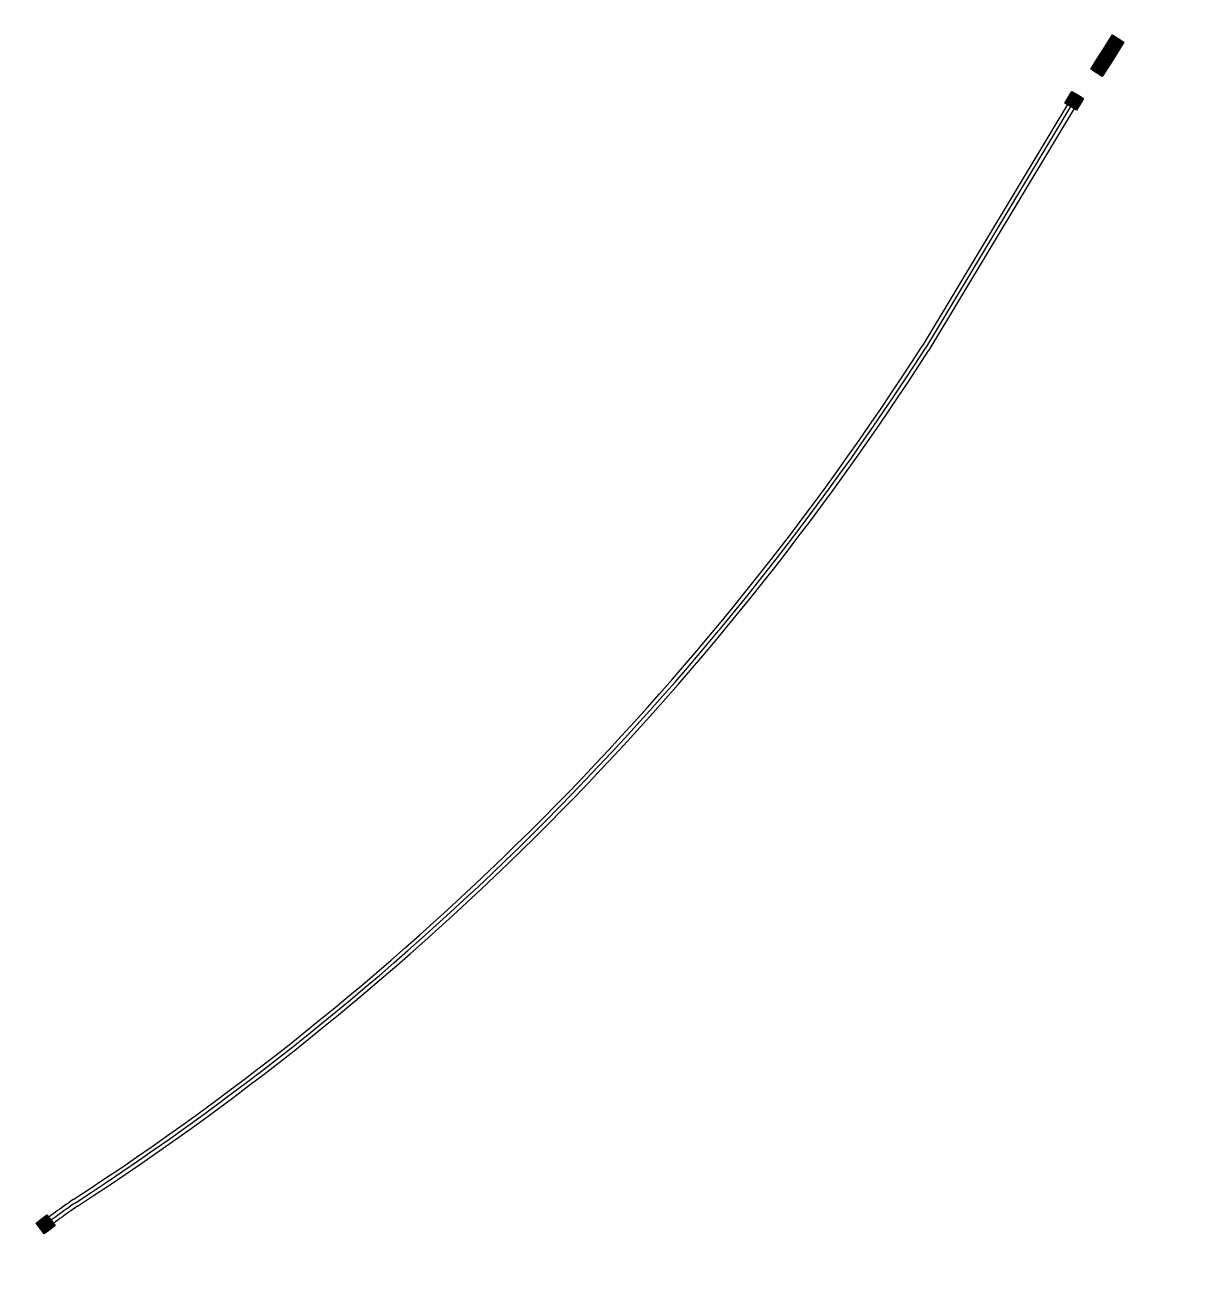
# Model space of a CAD drawing. Header units: millimetres. Extents: x 832728086 to 834530684, y 817551485 to 818349469.
# Drawn here: x 832947530 to 832999860, y 817820661 to 817876257 of the extents above; entities that cross this region are included whole.
import ezdxf

# ---------------------------------------------------------------- set-up
doc = ezdxf.new("R2010")
doc.units = ezdxf.units.MM
doc.header["$LTSCALE"] = 100
doc.layers.add('000-helpline', color=30, linetype='Continuous', lineweight=30, plot=False)
doc.layers.add('000-Tactile-l', color=8, linetype='Continuous')

# ---------------------------------------------------------------- blocks, each defined once
blk = doc.blocks.new('tactile')
at = {"layer": '000-helpline', "ltscale": 0.015}
for points in [[(834141.348, 817928.971), (834141.509, 817929.225), (834141.762, 817929.065), (834141.602, 817928.811)], [(834141.509, 817929.225), (834141.669, 817929.478), (834141.922, 817929.318), (834141.762, 817929.065)], [(834141.762, 817929.065), (834141.922, 817929.318), (834142.176, 817929.158), (834142.016, 817928.904)], [(834141.028, 817928.464), (834141.188, 817928.717), (834141.442, 817928.557), (834141.282, 817928.304)], [(834141.188, 817928.717), (834141.348, 817928.971), (834141.602, 817928.811), (834141.442, 817928.557)], [(834141.442, 817928.557), (834141.602, 817928.811), (834141.856, 817928.651), (834141.696, 817928.397)], [(834141.602, 817928.811), (834141.762, 817929.065), (834142.016, 817928.904), (834141.856, 817928.651)], [(834140.708, 817927.956), (834140.868, 817928.21), (834141.122, 817928.05), (834140.961, 817927.796)], [(834140.868, 817928.21), (834141.028, 817928.464), (834141.282, 817928.304), (834141.122, 817928.05)], [(834140.961, 817927.796), (834141.122, 817928.05), (834141.375, 817927.89), (834141.215, 817927.636)], [(834141.122, 817928.05), (834141.282, 817928.304), (834141.535, 817928.143), (834141.375, 817927.89)], [(834141.282, 817928.304), (834141.442, 817928.557), (834141.696, 817928.397), (834141.535, 817928.143)], [(834139.874, 817926.975), (834140.132, 817926.821), (834139.977, 817926.564), (834139.72, 817926.718)], [(834139.72, 817926.718), (834139.977, 817926.564), (834139.823, 817926.307), (834139.565, 817926.461)], [(834139.977, 817926.564), (834140.234, 817926.409), (834140.08, 817926.152), (834139.823, 817926.307)], [(834140.132, 817926.821), (834140.389, 817926.666), (834140.234, 817926.409), (834139.977, 817926.564)], [(834094.246, 817877.059), (834094.428, 817876.819), (834094.189, 817876.638), (834094.007, 817876.877)], [(834094.485, 817877.24), (834094.667, 817877.001), (834094.428, 817876.819), (834094.246, 817877.059)], [(834094.667, 817877.001), (834094.848, 817876.762), (834094.609, 817876.58), (834094.428, 817876.819)], [(834094.428, 817876.819), (834094.609, 817876.58), (834094.37, 817876.399), (834094.189, 817876.638)]]:
    blk.add_lwpolyline(points, close=True, dxfattribs=at)
at = {"layer": '000-Tactile-l', "ltscale": 0.02}
for p, q in [((834139.982, 817926.911), (834133.248, 817915.705)), ((834140.127, 817926.824), (834133.393, 817915.615)), ((834140.277, 817926.733), (834133.541, 817915.523))]:
    blk.add_line(p, q, dxfattribs=at)
at = {"layer": '000-Tactile-l'}
for points in [[(834141.856, 817928.651), (834141.348, 817928.971), (834141.669, 817929.478), (834142.176, 817929.158)], [(834141.535, 817928.143), (834141.028, 817928.464), (834141.348, 817928.971), (834141.856, 817928.651)], [(834141.215, 817927.636), (834140.708, 817927.956), (834141.028, 817928.464), (834141.535, 817928.143)], [(834139.565, 817926.461), (834139.874, 817926.975), (834140.389, 817926.666), (834140.08, 817926.152)], [(834094.007, 817876.877), (834094.485, 817877.24), (834094.848, 817876.762), (834094.37, 817876.399)]]:
    blk.add_lwpolyline(points, close=True, dxfattribs=at)
at = {"layer": '000-Tactile-l', "ltscale": 0.015}
for centre, radius in [((834141.49, 817929.148), 0.0175), ((834141.49, 817929.148), 0.0125), ((834141.516, 817929.19), 0.0175), ((834141.516, 817929.19), 0.0125), ((834141.543, 817929.233), 0.0175), ((834141.543, 817929.233), 0.0125), ((834141.559, 817929.164), 0.0175), ((834141.559, 817929.164), 0.0125), ((834141.57, 817929.275), 0.0175), ((834141.57, 817929.275), 0.0125), ((834141.585, 817929.206), 0.0175), ((834141.585, 817929.206), 0.0125), ((834141.596, 817929.317), 0.0175), ((834141.601, 817929.137), 0.0175), ((834141.596, 817929.317), 0.0125), ((834141.601, 817929.137), 0.0125), ((834141.612, 817929.248), 0.0175), ((834141.612, 817929.248), 0.0125), ((834141.623, 817929.359), 0.0175), ((834141.628, 817929.179), 0.0175), ((834141.623, 817929.359), 0.0125), ((834141.628, 817929.179), 0.0125), ((834141.639, 817929.29), 0.0175), ((834141.639, 817929.29), 0.0125), ((834141.65, 817929.402), 0.0175), ((834141.65, 817929.402), 0.0125), ((834141.654, 817929.221), 0.0175), ((834141.654, 817929.221), 0.0125), ((834141.665, 817929.333), 0.0175), ((834141.67, 817929.152), 0.0175), ((834141.665, 817929.333), 0.0125), ((834141.67, 817929.152), 0.0125), ((834141.676, 817929.444), 0.0175), ((834141.681, 817929.264), 0.0175), ((834141.676, 817929.444), 0.0125), ((834141.681, 817929.264), 0.0125), ((834141.692, 817929.375), 0.0175), ((834141.697, 817929.195), 0.0175), ((834141.692, 817929.375), 0.0125), ((834141.697, 817929.195), 0.0125), ((834141.708, 817929.306), 0.0175), ((834141.708, 817929.306), 0.0125), ((834141.719, 817929.417), 0.0175), ((834141.719, 817929.417), 0.0125), ((834141.723, 817929.237), 0.0175), ((834141.723, 817929.237), 0.0125), ((834141.734, 817929.348), 0.0175), ((834141.739, 817929.168), 0.0175), ((834141.734, 817929.348), 0.0125), ((834141.739, 817929.168), 0.0125), ((834141.75, 817929.279), 0.0175), ((834141.75, 817929.279), 0.0125), ((834141.761, 817929.391), 0.0175), ((834141.766, 817929.21), 0.0175), ((834141.761, 817929.391), 0.0125), ((834141.766, 817929.21), 0.0125), ((834141.777, 817929.322), 0.0175), ((834141.777, 817929.322), 0.0125), ((834141.781, 817929.141), 0.0175), ((834141.781, 817929.141), 0.0125), ((834141.792, 817929.253), 0.0175), ((834141.792, 817929.253), 0.0125), ((834141.803, 817929.364), 0.0175), ((834141.808, 817929.184), 0.0175), ((834141.803, 817929.364), 0.0125), ((834141.808, 817929.184), 0.0125), ((834141.819, 817929.295), 0.0175), ((834141.819, 817929.295), 0.0125), ((834141.834, 817929.226), 0.0175), ((834141.834, 817929.226), 0.0125), ((834141.846, 817929.337), 0.0175), ((834141.846, 817929.337), 0.0125), ((834141.85, 817929.157), 0.0175), ((834141.85, 817929.157), 0.0125), ((834141.861, 817929.268), 0.0175), ((834141.861, 817929.268), 0.0125), ((834141.877, 817929.199), 0.0175), ((834141.877, 817929.199), 0.0125), ((834141.888, 817929.31), 0.0175), ((834141.888, 817929.31), 0.0125), ((834141.892, 817929.13), 0.0175), ((834141.903, 817929.241), 0.0175), ((834141.903, 817929.241), 0.0125), ((834141.919, 817929.173), 0.0175), ((834141.919, 817929.173), 0.0125), ((834141.93, 817929.284), 0.0175), ((834141.93, 817929.284), 0.0125), ((834141.946, 817929.215), 0.0175), ((834141.946, 817929.215), 0.0125), ((834141.961, 817929.146), 0.0175), ((834141.961, 817929.146), 0.0125), ((834141.972, 817929.257), 0.0175), ((834141.972, 817929.257), 0.0125), ((834141.988, 817929.188), 0.0175), ((834141.988, 817929.188), 0.0125), ((834142.015, 817929.23), 0.0175), ((834142.015, 817929.23), 0.0125), ((834142.03, 817929.161), 0.0175), ((834142.03, 817929.161), 0.0125), ((834142.057, 817929.204), 0.0175), ((834142.057, 817929.204), 0.0125), ((834142.073, 817929.135), 0.0175), ((834142.073, 817929.135), 0.0125), ((834142.099, 817929.177), 0.0175), ((834142.099, 817929.177), 0.0125), ((834142.142, 817929.15), 0.0175), ((834142.142, 817929.15), 0.0125), ((834141.143, 817928.598), 0.0175), ((834141.143, 817928.598), 0.0125), ((834141.169, 817928.641), 0.0175), ((834141.169, 817928.641), 0.0125), ((834141.196, 817928.683), 0.0175), ((834141.196, 817928.683), 0.0125), ((834141.212, 817928.614), 0.0175), ((834141.212, 817928.614), 0.0125), ((834141.223, 817928.725), 0.0175), ((834141.223, 817928.725), 0.0125), ((834141.238, 817928.656), 0.0175), ((834141.238, 817928.656), 0.0125), ((834141.249, 817928.767), 0.0175), ((834141.254, 817928.587), 0.0175), ((834141.249, 817928.767), 0.0125), ((834141.254, 817928.587), 0.0125), ((834141.265, 817928.698), 0.0175), ((834141.265, 817928.698), 0.0125), ((834141.276, 817928.81), 0.0175), ((834141.281, 817928.63), 0.0175), ((834141.276, 817928.81), 0.0125), ((834141.281, 817928.63), 0.0125), ((834141.292, 817928.741), 0.0175), ((834141.292, 817928.741), 0.0125), ((834141.303, 817928.852), 0.0175), ((834141.303, 817928.852), 0.0125), ((834141.307, 817928.672), 0.0175), ((834141.307, 817928.672), 0.0125), ((834141.318, 817928.783), 0.0175), ((834141.323, 817928.603), 0.0175), ((834141.318, 817928.783), 0.0125), ((834141.323, 817928.603), 0.0125), ((834141.329, 817928.894), 0.0175), ((834141.334, 817928.714), 0.0175), ((834141.329, 817928.894), 0.0125), ((834141.334, 817928.714), 0.0125), ((834141.345, 817928.825), 0.0175), ((834141.35, 817928.645), 0.0175), ((834141.345, 817928.825), 0.0125), ((834141.35, 817928.645), 0.0125), ((834141.356, 817928.937), 0.0175), ((834141.361, 817928.756), 0.0175), ((834141.356, 817928.937), 0.0125), ((834141.361, 817928.756), 0.0125), ((834141.365, 817928.576), 0.0175), ((834141.372, 817928.868), 0.0175), ((834141.372, 817928.868), 0.0125), ((834141.376, 817928.687), 0.0175), ((834141.376, 817928.687), 0.0125), ((834141.383, 817928.979), 0.0175), ((834141.383, 817928.979), 0.0125), ((834141.387, 817928.799), 0.0175), ((834141.392, 817928.618), 0.0175), ((834141.387, 817928.799), 0.0125), ((834141.392, 817928.618), 0.0125), ((834141.398, 817928.91), 0.0175), ((834141.403, 817928.73), 0.0175), ((834141.398, 817928.91), 0.0125), ((834141.403, 817928.73), 0.0125), ((834141.41, 817929.021), 0.0175), ((834141.41, 817929.021), 0.0125), ((834141.414, 817928.841), 0.0175), ((834141.419, 817928.661), 0.0175), ((834141.414, 817928.841), 0.0125), ((834141.419, 817928.661), 0.0125), ((834141.425, 817928.952), 0.0175), ((834141.43, 817928.772), 0.0175), ((834141.425, 817928.952), 0.0125), ((834141.43, 817928.772), 0.0125), ((834141.434, 817928.592), 0.0175), ((834141.436, 817929.063), 0.0175), ((834141.434, 817928.592), 0.0125), ((834141.441, 817928.883), 0.0175), ((834141.436, 817929.063), 0.0125), ((834141.441, 817928.883), 0.0125), ((834141.445, 817928.703), 0.0175), ((834141.445, 817928.703), 0.0125), ((834141.452, 817928.994), 0.0175), ((834141.452, 817928.994), 0.0125), ((834141.456, 817928.814), 0.0175), ((834141.461, 817928.634), 0.0175), ((834141.456, 817928.814), 0.0125), ((834141.463, 817929.106), 0.0175), ((834141.461, 817928.634), 0.0125), ((834141.463, 817929.106), 0.0125), ((834141.467, 817928.925), 0.0175), ((834141.472, 817928.745), 0.0175), ((834141.467, 817928.925), 0.0125), ((834141.472, 817928.745), 0.0125), ((834141.479, 817929.037), 0.0175), ((834141.479, 817929.037), 0.0125), ((834141.483, 817928.856), 0.0175), ((834141.487, 817928.676), 0.0175), ((834141.483, 817928.856), 0.0125), ((834141.487, 817928.676), 0.0125), ((834141.494, 817928.968), 0.0175), ((834141.499, 817928.788), 0.0175), ((834141.494, 817928.968), 0.0125), ((834141.499, 817928.788), 0.0125), ((834141.503, 817928.607), 0.0175), ((834141.505, 817929.079), 0.0175), ((834141.503, 817928.607), 0.0125), ((834141.51, 817928.899), 0.0175), ((834141.505, 817929.079), 0.0125), ((834141.51, 817928.899), 0.0125), ((834141.514, 817928.719), 0.0175), ((834141.514, 817928.719), 0.0125), ((834141.521, 817929.01), 0.0175), ((834141.521, 817929.01), 0.0125), ((834141.525, 817928.83), 0.0175), ((834141.53, 817928.65), 0.0175), ((834141.525, 817928.83), 0.0125), ((834141.532, 817929.121), 0.0175), ((834141.53, 817928.65), 0.0125), ((834141.532, 817929.121), 0.0125), ((834141.536, 817928.941), 0.0175), ((834141.541, 817928.761), 0.0175), ((834141.536, 817928.941), 0.0125), ((834141.541, 817928.761), 0.0125), ((834141.545, 817928.581), 0.0175), ((834141.547, 817929.052), 0.0175), ((834141.545, 817928.581), 0.0125), ((834141.552, 817928.872), 0.0175), ((834141.547, 817929.052), 0.0125), ((834141.552, 817928.872), 0.0125), ((834141.556, 817928.692), 0.0175), ((834141.556, 817928.692), 0.0125), ((834141.563, 817928.983), 0.0175), ((834141.568, 817928.803), 0.0175), ((834141.563, 817928.983), 0.0125), ((834141.568, 817928.803), 0.0125), ((834141.572, 817928.623), 0.0175), ((834141.574, 817929.095), 0.0175), ((834141.572, 817928.623), 0.0125), ((834141.579, 817928.914), 0.0175), ((834141.574, 817929.095), 0.0125), ((834141.579, 817928.914), 0.0125), ((834141.583, 817928.734), 0.0175), ((834141.583, 817928.734), 0.0125), ((834141.59, 817929.026), 0.0175), ((834141.59, 817929.026), 0.0125), ((834141.594, 817928.845), 0.0175), ((834141.599, 817928.665), 0.0175), ((834141.594, 817928.845), 0.0125), ((834141.599, 817928.665), 0.0125), ((834141.605, 817928.957), 0.0175), ((834141.61, 817928.776), 0.0175), ((834141.605, 817928.957), 0.0125), ((834141.61, 817928.776), 0.0125), ((834141.614, 817928.596), 0.0175), ((834141.616, 817929.068), 0.0175), ((834141.614, 817928.596), 0.0125), ((834141.621, 817928.888), 0.0175), ((834141.616, 817929.068), 0.0125), ((834141.621, 817928.888), 0.0125), ((834141.625, 817928.707), 0.0175), ((834141.625, 817928.707), 0.0125), ((834141.632, 817928.999), 0.0175), ((834141.637, 817928.819), 0.0175), ((834141.632, 817928.999), 0.0125), ((834141.637, 817928.819), 0.0125), ((834141.641, 817928.638), 0.0175), ((834141.643, 817929.11), 0.0175), ((834141.641, 817928.638), 0.0125), ((834141.648, 817928.93), 0.0175), ((834141.643, 817929.11), 0.0125), ((834141.648, 817928.93), 0.0125), ((834141.652, 817928.75), 0.0175), ((834141.652, 817928.75), 0.0125), ((834141.659, 817929.041), 0.0175), ((834141.659, 817929.041), 0.0125), ((834141.663, 817928.861), 0.0175), ((834141.668, 817928.681), 0.0175), ((834141.663, 817928.861), 0.0125), ((834141.668, 817928.681), 0.0125), ((834141.674, 817928.972), 0.0175), ((834141.679, 817928.792), 0.0175), ((834141.674, 817928.972), 0.0125), ((834141.679, 817928.792), 0.0125), ((834141.683, 817928.612), 0.0175), ((834141.685, 817929.083), 0.0175), ((834141.683, 817928.612), 0.0125), ((834141.69, 817928.903), 0.0175), ((834141.685, 817929.083), 0.0125), ((834141.69, 817928.903), 0.0125), ((834141.694, 817928.723), 0.0175), ((834141.694, 817928.723), 0.0125), ((834141.701, 817929.014), 0.0175), ((834141.706, 817928.834), 0.0175), ((834141.701, 817929.014), 0.0125), ((834141.71, 817928.654), 0.0175), ((834141.706, 817928.834), 0.0125), ((834141.712, 817929.126), 0.0175), ((834141.71, 817928.654), 0.0125), ((834141.717, 817928.946), 0.0175), ((834141.712, 817929.126), 0.0125), ((834141.717, 817928.946), 0.0125), ((834141.721, 817928.765), 0.0175), ((834141.726, 817928.585), 0.0175), ((834141.721, 817928.765), 0.0125), ((834141.728, 817929.057), 0.0175), ((834141.726, 817928.585), 0.0125), ((834141.728, 817929.057), 0.0125), ((834141.732, 817928.877), 0.0175), ((834141.737, 817928.696), 0.0175), ((834141.732, 817928.877), 0.0125), ((834141.737, 817928.696), 0.0125), ((834141.743, 817928.988), 0.0175), ((834141.748, 817928.808), 0.0175), ((834141.743, 817928.988), 0.0125), ((834141.748, 817928.808), 0.0125), ((834141.752, 817928.627), 0.0175), ((834141.754, 817929.099), 0.0175), ((834141.752, 817928.627), 0.0125), ((834141.759, 817928.919), 0.0175), ((834141.754, 817929.099), 0.0125), ((834141.759, 817928.919), 0.0125), ((834141.763, 817928.739), 0.0175), ((834141.763, 817928.739), 0.0125), ((834141.77, 817929.03), 0.0175), ((834141.77, 817929.03), 0.0125), ((834141.774, 817928.85), 0.0175), ((834141.779, 817928.67), 0.0175), ((834141.774, 817928.85), 0.0125), ((834141.779, 817928.67), 0.0125), ((834141.786, 817928.961), 0.0175), ((834141.786, 817928.961), 0.0125), ((834141.79, 817928.781), 0.0175), ((834141.795, 817928.601), 0.0175), ((834141.79, 817928.781), 0.0125), ((834141.797, 817929.072), 0.0175), ((834141.795, 817928.601), 0.0125), ((834141.797, 817929.072), 0.0125), ((834141.801, 817928.892), 0.0175), ((834141.806, 817928.712), 0.0175), ((834141.801, 817928.892), 0.0125), ((834141.806, 817928.712), 0.0125), ((834141.812, 817929.003), 0.0175), ((834141.817, 817928.823), 0.0175), ((834141.812, 817929.003), 0.0125), ((834141.817, 817928.823), 0.0125), ((834141.821, 817928.643), 0.0175), ((834141.823, 817929.115), 0.0175), ((834141.821, 817928.643), 0.0125), ((834141.828, 817928.934), 0.0175), ((834141.823, 817929.115), 0.0125), ((834141.828, 817928.934), 0.0125), ((834141.832, 817928.754), 0.0175), ((834141.832, 817928.754), 0.0125), ((834141.839, 817929.046), 0.0175), ((834141.839, 817929.046), 0.0125), ((834141.843, 817928.865), 0.0175), ((834141.848, 817928.685), 0.0175), ((834141.843, 817928.865), 0.0125), ((834141.848, 817928.685), 0.0125), ((834141.855, 817928.977), 0.0175), ((834141.855, 817928.977), 0.0125), ((834141.859, 817928.796), 0.0175), ((834141.859, 817928.796), 0.0125), ((834141.866, 817929.088), 0.0175), ((834141.866, 817929.088), 0.0125), ((834141.87, 817928.908), 0.0175), ((834141.875, 817928.728), 0.0175), ((834141.87, 817928.908), 0.0125), ((834141.875, 817928.728), 0.0125), ((834141.881, 817929.019), 0.0175), ((834141.886, 817928.839), 0.0175), ((834141.881, 817929.019), 0.0125), ((834141.886, 817928.839), 0.0125), ((834141.897, 817928.95), 0.0175), ((834141.892, 817929.13), 0.0125), ((834141.897, 817928.95), 0.0125), ((834141.901, 817928.77), 0.0175), ((834141.901, 817928.77), 0.0125), ((834141.908, 817929.061), 0.0175), ((834141.908, 817929.061), 0.0125), ((834141.912, 817928.881), 0.0175), ((834141.912, 817928.881), 0.0125), ((834141.924, 817928.992), 0.0175), ((834141.924, 817928.992), 0.0125), ((834141.928, 817928.812), 0.0175), ((834141.928, 817928.812), 0.0125), ((834141.935, 817929.104), 0.0175), ((834141.935, 817929.104), 0.0125), ((834141.939, 817928.923), 0.0175), ((834141.939, 817928.923), 0.0125), ((834141.95, 817929.035), 0.0175), ((834141.955, 817928.854), 0.0175), ((834141.95, 817929.035), 0.0125), ((834141.955, 817928.854), 0.0125), ((834141.966, 817928.966), 0.0175), ((834141.966, 817928.966), 0.0125), ((834141.977, 817929.077), 0.0175), ((834141.977, 817929.077), 0.0125), ((834141.981, 817928.897), 0.0175), ((834141.981, 817928.897), 0.0125), ((834141.992, 817929.008), 0.0175), ((834141.992, 817929.008), 0.0125), ((834142.004, 817929.119), 0.0175), ((834142.004, 817929.119), 0.0125), ((834142.008, 817928.939), 0.0175), ((834142.008, 817928.939), 0.0125), ((834142.019, 817929.05), 0.0175), ((834142.019, 817929.05), 0.0125), ((834142.035, 817928.981), 0.0175), ((834142.035, 817928.981), 0.0125), ((834142.046, 817929.092), 0.0175), ((834142.046, 817929.092), 0.0125), ((834142.061, 817929.023), 0.0175), ((834142.061, 817929.023), 0.0125), ((834142.088, 817929.066), 0.0175), ((834142.088, 817929.066), 0.0125), ((834142.115, 817929.108), 0.0175), ((834142.115, 817929.108), 0.0125), ((834140.796, 817928.049), 0.0175), ((834140.796, 817928.049), 0.0125), ((834140.822, 817928.091), 0.0175), ((834140.822, 817928.091), 0.0125), ((834140.838, 817928.022), 0.0175), ((834140.849, 817928.133), 0.0175), ((834140.849, 817928.133), 0.0125), ((834140.865, 817928.064), 0.0175), ((834140.865, 817928.064), 0.0125), ((834140.876, 817928.176), 0.0175), ((834140.876, 817928.176), 0.0125), ((834140.891, 817928.107), 0.0175), ((834140.891, 817928.107), 0.0125), ((834140.902, 817928.218), 0.0175), ((834140.907, 817928.038), 0.0175), ((834140.902, 817928.218), 0.0125), ((834140.907, 817928.038), 0.0125), ((834140.918, 817928.149), 0.0175), ((834140.918, 817928.149), 0.0125), ((834140.929, 817928.26), 0.0175), ((834140.934, 817928.08), 0.0175), ((834140.929, 817928.26), 0.0125), ((834140.934, 817928.08), 0.0125), ((834140.945, 817928.191), 0.0175), ((834140.945, 817928.191), 0.0125), ((834140.956, 817928.302), 0.0175), ((834140.956, 817928.302), 0.0125), ((834140.96, 817928.122), 0.0175), ((834140.96, 817928.122), 0.0125), ((834140.971, 817928.233), 0.0175), ((834140.976, 817928.053), 0.0175), ((834140.971, 817928.233), 0.0125), ((834140.976, 817928.053), 0.0125), ((834140.982, 817928.345), 0.0175), ((834140.987, 817928.164), 0.0175), ((834140.982, 817928.345), 0.0125), ((834140.987, 817928.164), 0.0125), ((834140.998, 817928.276), 0.0175), ((834141.003, 817928.095), 0.0175), ((834140.998, 817928.276), 0.0125), ((834141.003, 817928.095), 0.0125), ((834141.009, 817928.387), 0.0175), ((834141.014, 817928.207), 0.0175), ((834141.009, 817928.387), 0.0125), ((834141.014, 817928.207), 0.0125), ((834141.018, 817928.027), 0.0175), ((834141.018, 817928.027), 0.0125), ((834141.025, 817928.318), 0.0175), ((834141.025, 817928.318), 0.0125), ((834141.029, 817928.138), 0.0175), ((834141.029, 817928.138), 0.0125), ((834141.036, 817928.429), 0.0175), ((834141.036, 817928.429), 0.0125), ((834141.04, 817928.249), 0.0175), ((834141.045, 817928.069), 0.0175), ((834141.04, 817928.249), 0.0125), ((834141.045, 817928.069), 0.0125), ((834141.051, 817928.36), 0.0175), ((834141.056, 817928.18), 0.0175), ((834141.051, 817928.36), 0.0125), ((834141.056, 817928.18), 0.0125), ((834141.063, 817928.472), 0.0175), ((834141.063, 817928.472), 0.0125), ((834141.067, 817928.291), 0.0175), ((834141.072, 817928.111), 0.0175), ((834141.067, 817928.291), 0.0125), ((834141.072, 817928.111), 0.0125), ((834141.078, 817928.403), 0.0175), ((834141.083, 817928.222), 0.0175), ((834141.078, 817928.403), 0.0125), ((834141.083, 817928.222), 0.0125), ((834141.087, 817928.042), 0.0175), ((834141.089, 817928.514), 0.0175), ((834141.087, 817928.042), 0.0125), ((834141.094, 817928.334), 0.0175), ((834141.089, 817928.514), 0.0125), ((834141.094, 817928.334), 0.0125), ((834141.098, 817928.153), 0.0175), ((834141.098, 817928.153), 0.0125), ((834141.105, 817928.445), 0.0175), ((834141.105, 817928.445), 0.0125), ((834141.109, 817928.265), 0.0175), ((834141.114, 817928.084), 0.0175), ((834141.109, 817928.265), 0.0125), ((834141.116, 817928.556), 0.0175), ((834141.114, 817928.084), 0.0125), ((834141.116, 817928.556), 0.0125), ((834141.12, 817928.376), 0.0175), ((834141.125, 817928.196), 0.0175), ((834141.12, 817928.376), 0.0125), ((834141.125, 817928.196), 0.0125), ((834141.132, 817928.487), 0.0175), ((834141.136, 817928.307), 0.0175), ((834141.132, 817928.487), 0.0125), ((834141.136, 817928.307), 0.0125), ((834141.14, 817928.127), 0.0175), ((834141.14, 817928.127), 0.0125), ((834141.147, 817928.418), 0.0175), ((834141.152, 817928.238), 0.0175), ((834141.147, 817928.418), 0.0125), ((834141.152, 817928.238), 0.0125), ((834141.156, 817928.058), 0.0175), ((834141.158, 817928.529), 0.0175), ((834141.156, 817928.058), 0.0125), ((834141.163, 817928.349), 0.0175), ((834141.158, 817928.529), 0.0125), ((834141.163, 817928.349), 0.0125), ((834141.167, 817928.169), 0.0175), ((834141.167, 817928.169), 0.0125), ((834141.174, 817928.46), 0.0175), ((834141.174, 817928.46), 0.0125), ((834141.178, 817928.28), 0.0175), ((834141.183, 817928.1), 0.0175), ((834141.178, 817928.28), 0.0125), ((834141.185, 817928.572), 0.0175), ((834141.183, 817928.1), 0.0125), ((834141.185, 817928.572), 0.0125), ((834141.189, 817928.391), 0.0175), ((834141.194, 817928.211), 0.0175), ((834141.189, 817928.391), 0.0125), ((834141.194, 817928.211), 0.0125), ((834141.198, 817928.031), 0.0175), ((834141.2, 817928.503), 0.0175), ((834141.198, 817928.031), 0.0125), ((834141.205, 817928.322), 0.0175), ((834141.2, 817928.503), 0.0125), ((834141.205, 817928.322), 0.0125), ((834141.209, 817928.142), 0.0175), ((834141.209, 817928.142), 0.0125), ((834141.216, 817928.434), 0.0175), ((834141.221, 817928.253), 0.0175), ((834141.216, 817928.434), 0.0125), ((834141.221, 817928.253), 0.0125), ((834141.225, 817928.073), 0.0175), ((834141.227, 817928.545), 0.0175), ((834141.225, 817928.073), 0.0125), ((834141.232, 817928.365), 0.0175), ((834141.227, 817928.545), 0.0125), ((834141.232, 817928.365), 0.0125), ((834141.236, 817928.185), 0.0175), ((834141.236, 817928.185), 0.0125), ((834141.243, 817928.476), 0.0175), ((834141.243, 817928.476), 0.0125), ((834141.247, 817928.296), 0.0175), ((834141.252, 817928.116), 0.0175), ((834141.247, 817928.296), 0.0125), ((834141.252, 817928.116), 0.0125), ((834141.258, 817928.407), 0.0175), ((834141.263, 817928.227), 0.0175), ((834141.258, 817928.407), 0.0125), ((834141.263, 817928.227), 0.0125), ((834141.267, 817928.047), 0.0175), ((834141.269, 817928.518), 0.0175), ((834141.267, 817928.047), 0.0125), ((834141.274, 817928.338), 0.0175), ((834141.269, 817928.518), 0.0125), ((834141.274, 817928.338), 0.0125), ((834141.278, 817928.158), 0.0175), ((834141.278, 817928.158), 0.0125), ((834141.285, 817928.449), 0.0175), ((834141.29, 817928.269), 0.0175), ((834141.285, 817928.449), 0.0125), ((834141.29, 817928.269), 0.0125), ((834141.294, 817928.089), 0.0175), ((834141.296, 817928.561), 0.0175), ((834141.294, 817928.089), 0.0125), ((834141.301, 817928.38), 0.0175), ((834141.296, 817928.561), 0.0125), ((834141.301, 817928.38), 0.0125), ((834141.305, 817928.2), 0.0175), ((834141.31, 817928.02), 0.0175), ((834141.305, 817928.2), 0.0125), ((834141.312, 817928.492), 0.0175), ((834141.312, 817928.492), 0.0125), ((834141.316, 817928.311), 0.0175), ((834141.321, 817928.131), 0.0175), ((834141.316, 817928.311), 0.0125), ((834141.321, 817928.131), 0.0125), ((834141.327, 817928.423), 0.0175), ((834141.332, 817928.242), 0.0175), ((834141.327, 817928.423), 0.0125), ((834141.332, 817928.242), 0.0125), ((834141.336, 817928.062), 0.0175), ((834141.338, 817928.534), 0.0175), ((834141.336, 817928.062), 0.0125), ((834141.343, 817928.354), 0.0175), ((834141.338, 817928.534), 0.0125), ((834141.343, 817928.354), 0.0125), ((834141.347, 817928.173), 0.0175), ((834141.347, 817928.173), 0.0125), ((834141.354, 817928.465), 0.0175), ((834141.358, 817928.285), 0.0175), ((834141.354, 817928.465), 0.0125), ((834141.363, 817928.104), 0.0175), ((834141.358, 817928.285), 0.0125), ((834141.363, 817928.104), 0.0125), ((834141.37, 817928.396), 0.0175), ((834141.365, 817928.576), 0.0125), ((834141.37, 817928.396), 0.0125), ((834141.374, 817928.216), 0.0175), ((834141.379, 817928.035), 0.0175), ((834141.374, 817928.216), 0.0125), ((834141.381, 817928.507), 0.0175), ((834141.379, 817928.035), 0.0125), ((834141.381, 817928.507), 0.0125), ((834141.385, 817928.327), 0.0175), ((834141.39, 817928.147), 0.0175), ((834141.385, 817928.327), 0.0125), ((834141.39, 817928.147), 0.0125), ((834141.396, 817928.438), 0.0175), ((834141.401, 817928.258), 0.0175), ((834141.396, 817928.438), 0.0125), ((834141.401, 817928.258), 0.0125), ((834141.405, 817928.078), 0.0175), ((834141.407, 817928.549), 0.0175), ((834141.405, 817928.078), 0.0125), ((834141.412, 817928.369), 0.0175), ((834141.407, 817928.549), 0.0125), ((834141.412, 817928.369), 0.0125), ((834141.416, 817928.189), 0.0175), ((834141.416, 817928.189), 0.0125), ((834141.423, 817928.48), 0.0175), ((834141.423, 817928.48), 0.0125), ((834141.427, 817928.3), 0.0175), ((834141.432, 817928.12), 0.0175), ((834141.427, 817928.3), 0.0125), ((834141.432, 817928.12), 0.0125), ((834141.439, 817928.411), 0.0175), ((834141.439, 817928.411), 0.0125), ((834141.443, 817928.231), 0.0175), ((834141.448, 817928.051), 0.0175), ((834141.443, 817928.231), 0.0125), ((834141.45, 817928.523), 0.0175), ((834141.448, 817928.051), 0.0125), ((834141.45, 817928.523), 0.0125), ((834141.454, 817928.343), 0.0175), ((834141.459, 817928.162), 0.0175), ((834141.454, 817928.343), 0.0125), ((834141.459, 817928.162), 0.0125), ((834141.465, 817928.454), 0.0175), ((834141.47, 817928.274), 0.0175), ((834141.465, 817928.454), 0.0125), ((834141.47, 817928.274), 0.0125), ((834141.474, 817928.093), 0.0175), ((834141.476, 817928.565), 0.0175), ((834141.474, 817928.093), 0.0125), ((834141.481, 817928.385), 0.0175), ((834141.476, 817928.565), 0.0125), ((834141.481, 817928.385), 0.0125), ((834141.485, 817928.205), 0.0175), ((834141.485, 817928.205), 0.0125), ((834141.492, 817928.496), 0.0175), ((834141.492, 817928.496), 0.0125), ((834141.496, 817928.316), 0.0175), ((834141.501, 817928.136), 0.0175), ((834141.496, 817928.316), 0.0125), ((834141.501, 817928.136), 0.0125), ((834141.508, 817928.427), 0.0175), ((834141.508, 817928.427), 0.0125), ((834141.512, 817928.247), 0.0175), ((834141.512, 817928.247), 0.0125), ((834141.519, 817928.538), 0.0175), ((834141.519, 817928.538), 0.0125), ((834141.523, 817928.358), 0.0175), ((834141.528, 817928.178), 0.0175), ((834141.523, 817928.358), 0.0125), ((834141.528, 817928.178), 0.0125), ((834141.534, 817928.469), 0.0175), ((834141.539, 817928.289), 0.0175), ((834141.534, 817928.469), 0.0125), ((834141.539, 817928.289), 0.0125), ((834141.55, 817928.4), 0.0175), ((834141.55, 817928.4), 0.0125), ((834141.554, 817928.22), 0.0175), ((834141.554, 817928.22), 0.0125), ((834141.561, 817928.512), 0.0175), ((834141.561, 817928.512), 0.0125), ((834141.565, 817928.331), 0.0175), ((834141.565, 817928.331), 0.0125), ((834141.577, 817928.443), 0.0175), ((834141.581, 817928.262), 0.0175), ((834141.577, 817928.443), 0.0125), ((834141.581, 817928.262), 0.0125), ((834141.588, 817928.554), 0.0175), ((834141.588, 817928.554), 0.0125), ((834141.592, 817928.374), 0.0175), ((834141.592, 817928.374), 0.0125), ((834141.603, 817928.485), 0.0175), ((834141.608, 817928.305), 0.0175), ((834141.603, 817928.485), 0.0125), ((834141.608, 817928.305), 0.0125), ((834141.619, 817928.416), 0.0175), ((834141.619, 817928.416), 0.0125), ((834141.63, 817928.527), 0.0175), ((834141.63, 817928.527), 0.0125), ((834141.634, 817928.347), 0.0175), ((834141.634, 817928.347), 0.0125), ((834141.645, 817928.458), 0.0175), ((834141.645, 817928.458), 0.0125), ((834141.657, 817928.569), 0.0175), ((834141.657, 817928.569), 0.0125), ((834141.661, 817928.389), 0.0175), ((834141.661, 817928.389), 0.0125), ((834141.672, 817928.501), 0.0175), ((834141.672, 817928.501), 0.0125), ((834141.688, 817928.432), 0.0175), ((834141.688, 817928.432), 0.0125), ((834141.699, 817928.543), 0.0175), ((834141.699, 817928.543), 0.0125), ((834141.714, 817928.474), 0.0175), ((834141.714, 817928.474), 0.0125), ((834141.741, 817928.516), 0.0175), ((834141.741, 817928.516), 0.0125), ((834141.768, 817928.558), 0.0175), ((834141.768, 817928.558), 0.0125), ((834140.742, 817927.964), 0.0175), ((834140.742, 817927.964), 0.0125), ((834140.769, 817928.006), 0.0175), ((834140.769, 817928.006), 0.0125), ((834140.785, 817927.937), 0.0175), ((834140.785, 817927.937), 0.0125), ((834140.811, 817927.98), 0.0175), ((834140.811, 817927.98), 0.0125), ((834140.827, 817927.911), 0.0175), ((834140.827, 817927.911), 0.0125), ((834140.838, 817928.022), 0.0125), ((834140.853, 817927.953), 0.0175), ((834140.853, 817927.953), 0.0125), ((834140.869, 817927.884), 0.0175), ((834140.869, 817927.884), 0.0125), ((834140.88, 817927.995), 0.0175), ((834140.88, 817927.995), 0.0125), ((834140.896, 817927.926), 0.0175), ((834140.896, 817927.926), 0.0125), ((834140.911, 817927.857), 0.0175), ((834140.911, 817927.857), 0.0125), ((834140.922, 817927.969), 0.0175), ((834140.922, 817927.969), 0.0125), ((834140.938, 817927.9), 0.0175), ((834140.938, 817927.9), 0.0125), ((834140.949, 817928.011), 0.0175), ((834140.954, 817927.831), 0.0175), ((834140.949, 817928.011), 0.0125), ((834140.954, 817927.831), 0.0125), ((834140.965, 817927.942), 0.0175), ((834140.965, 817927.942), 0.0125), ((834140.98, 817927.873), 0.0175), ((834140.98, 817927.873), 0.0125), ((834140.991, 817927.984), 0.0175), ((834140.996, 817927.804), 0.0175), ((834140.991, 817927.984), 0.0125), ((834140.996, 817927.804), 0.0125), ((834141.007, 817927.915), 0.0175), ((834141.007, 817927.915), 0.0125), ((834141.023, 817927.846), 0.0175), ((834141.023, 817927.846), 0.0125), ((834141.034, 817927.958), 0.0175), ((834141.034, 817927.958), 0.0125), ((834141.038, 817927.777), 0.0175), ((834141.038, 817927.777), 0.0125), ((834141.049, 817927.889), 0.0175), ((834141.049, 817927.889), 0.0125), ((834141.06, 817928), 0.0175), ((834141.065, 817927.82), 0.0175), ((834141.06, 817928), 0.0125), ((834141.065, 817927.82), 0.0125), ((834141.076, 817927.931), 0.0175), ((834141.076, 817927.931), 0.0125), ((834141.08, 817927.751), 0.0175), ((834141.08, 817927.751), 0.0125), ((834141.092, 817927.862), 0.0175), ((834141.092, 817927.862), 0.0125), ((834141.103, 817927.973), 0.0175), ((834141.103, 817927.973), 0.0125), ((834141.107, 817927.793), 0.0175), ((834141.107, 817927.793), 0.0125), ((834141.118, 817927.904), 0.0175), ((834141.123, 817927.724), 0.0175), ((834141.118, 817927.904), 0.0125), ((834141.123, 817927.724), 0.0125), ((834141.129, 817928.015), 0.0175), ((834141.134, 817927.835), 0.0175), ((834141.129, 817928.015), 0.0125), ((834141.134, 817927.835), 0.0125), ((834141.145, 817927.946), 0.0175), ((834141.145, 817927.946), 0.0125), ((834141.149, 817927.766), 0.0175), ((834141.149, 817927.766), 0.0125), ((834141.161, 817927.877), 0.0175), ((834141.161, 817927.877), 0.0125), ((834141.165, 817927.697), 0.0175), ((834141.165, 817927.697), 0.0125), ((834141.172, 817927.989), 0.0175), ((834141.172, 817927.989), 0.0125), ((834141.176, 817927.808), 0.0175), ((834141.176, 817927.808), 0.0125), ((834141.187, 817927.92), 0.0175), ((834141.192, 817927.74), 0.0175), ((834141.187, 817927.92), 0.0125), ((834141.192, 817927.74), 0.0125), ((834141.203, 817927.851), 0.0175), ((834141.203, 817927.851), 0.0125), ((834141.207, 817927.671), 0.0175), ((834141.207, 817927.671), 0.0125), ((834141.214, 817927.962), 0.0175), ((834141.214, 817927.962), 0.0125), ((834141.218, 817927.782), 0.0175), ((834141.218, 817927.782), 0.0125), ((834141.23, 817927.893), 0.0175), ((834141.234, 817927.713), 0.0175), ((834141.23, 817927.893), 0.0125), ((834141.234, 817927.713), 0.0125), ((834141.241, 817928.004), 0.0175), ((834141.241, 817928.004), 0.0125), ((834141.245, 817927.824), 0.0175), ((834141.245, 817927.824), 0.0125), ((834141.256, 817927.935), 0.0175), ((834141.261, 817927.755), 0.0175), ((834141.256, 817927.935), 0.0125), ((834141.261, 817927.755), 0.0125), ((834141.272, 817927.866), 0.0175), ((834141.272, 817927.866), 0.0125), ((834141.283, 817927.978), 0.0175), ((834141.283, 817927.978), 0.0125), ((834141.287, 817927.797), 0.0175), ((834141.287, 817927.797), 0.0125), ((834141.298, 817927.909), 0.0175), ((834141.298, 817927.909), 0.0125), ((834141.31, 817928.02), 0.0125), ((834141.314, 817927.84), 0.0175), ((834141.314, 817927.84), 0.0125), ((834141.325, 817927.951), 0.0175), ((834141.325, 817927.951), 0.0125), ((834141.341, 817927.882), 0.0175), ((834141.341, 817927.882), 0.0125), ((834141.352, 817927.993), 0.0175), ((834141.352, 817927.993), 0.0125), ((834141.367, 817927.924), 0.0175), ((834141.367, 817927.924), 0.0125), ((834141.394, 817927.966), 0.0175), ((834141.394, 817927.966), 0.0125), ((834141.421, 817928.009), 0.0175), ((834141.421, 817928.009), 0.0125), ((834139.883, 817926.941), 0.0175), ((834139.883, 817926.941), 0.0125), ((834139.926, 817926.915), 0.0175), ((834139.926, 817926.915), 0.0125), ((834139.6, 817926.47), 0.0175), ((834139.6, 817926.47), 0.0125), ((834139.625, 817926.513), 0.0175), ((834139.625, 817926.513), 0.0125), ((834139.643, 817926.444), 0.0175), ((834139.643, 817926.444), 0.0125), ((834139.651, 817926.555), 0.0175), ((834139.651, 817926.555), 0.0125), ((834139.668, 817926.487), 0.0175), ((834139.668, 817926.487), 0.0125), ((834139.677, 817926.598), 0.0175), ((834139.677, 817926.598), 0.0125), ((834139.685, 817926.418), 0.0175), ((834139.685, 817926.418), 0.0125), ((834139.694, 817926.53), 0.0175), ((834139.694, 817926.53), 0.0125), ((834139.703, 817926.641), 0.0175), ((834139.703, 817926.641), 0.0125), ((834139.711, 817926.461), 0.0175), ((834139.711, 817926.461), 0.0125), ((834139.72, 817926.573), 0.0175), ((834139.72, 817926.573), 0.0125), ((834139.728, 817926.684), 0.0175), ((834139.728, 817926.392), 0.0175), ((834139.728, 817926.684), 0.0125), ((834139.728, 817926.392), 0.0125), ((834139.737, 817926.504), 0.0175), ((834139.737, 817926.504), 0.0125), ((834139.746, 817926.615), 0.0175), ((834139.746, 817926.615), 0.0125), ((834139.754, 817926.727), 0.0175), ((834139.754, 817926.435), 0.0175), ((834139.754, 817926.727), 0.0125), ((834139.754, 817926.435), 0.0125), ((834139.763, 817926.547), 0.0175), ((834139.763, 817926.547), 0.0125), ((834139.771, 817926.658), 0.0175), ((834139.771, 817926.367), 0.0175), ((834139.771, 817926.658), 0.0125), ((834139.771, 817926.367), 0.0125), ((834139.78, 817926.77), 0.0175), ((834139.78, 817926.478), 0.0175), ((834139.78, 817926.77), 0.0125), ((834139.78, 817926.478), 0.0125), ((834139.788, 817926.59), 0.0175), ((834139.788, 817926.59), 0.0125), ((834139.797, 817926.41), 0.0175), ((834139.797, 817926.701), 0.0175), ((834139.797, 817926.41), 0.0125), ((834139.797, 817926.701), 0.0125), ((834139.806, 817926.813), 0.0175), ((834139.806, 817926.521), 0.0175), ((834139.806, 817926.813), 0.0125), ((834139.806, 817926.521), 0.0125), ((834139.814, 817926.633), 0.0175), ((834139.814, 817926.633), 0.0125), ((834139.823, 817926.744), 0.0175), ((834139.823, 817926.452), 0.0175), ((834139.823, 817926.744), 0.0125), ((834139.823, 817926.452), 0.0125), ((834139.831, 817926.855), 0.0175), ((834139.831, 817926.564), 0.0175), ((834139.831, 817926.855), 0.0125), ((834139.831, 817926.564), 0.0125), ((834139.84, 817926.675), 0.0175), ((834139.84, 817926.384), 0.0175), ((834139.84, 817926.675), 0.0125), ((834139.84, 817926.384), 0.0125), ((834139.849, 817926.787), 0.0175), ((834139.848, 817926.495), 0.0175), ((834139.849, 817926.787), 0.0125), ((834139.848, 817926.495), 0.0125), ((834139.857, 817926.898), 0.0175), ((834139.857, 817926.607), 0.0175), ((834139.857, 817926.898), 0.0125), ((834139.857, 817926.607), 0.0125), ((834139.866, 817926.718), 0.0175), ((834139.866, 817926.427), 0.0175), ((834139.866, 817926.718), 0.0125), ((834139.866, 817926.427), 0.0125), ((834139.874, 817926.83), 0.0175), ((834139.874, 817926.538), 0.0175), ((834139.874, 817926.83), 0.0125), ((834139.874, 817926.538), 0.0125), ((834139.883, 817926.65), 0.0175), ((834139.883, 817926.358), 0.0175), ((834139.883, 817926.65), 0.0125), ((834139.883, 817926.358), 0.0125), ((834139.891, 817926.761), 0.0175), ((834139.891, 817926.47), 0.0175), ((834139.891, 817926.761), 0.0125), ((834139.891, 817926.47), 0.0125), ((834139.9, 817926.581), 0.0175), ((834139.9, 817926.873), 0.0175), ((834139.9, 817926.581), 0.0125), ((834139.9, 817926.873), 0.0125), ((834139.909, 817926.692), 0.0175), ((834139.908, 817926.401), 0.0175), ((834139.909, 817926.692), 0.0125), ((834139.908, 817926.401), 0.0125), ((834139.917, 817926.804), 0.0175), ((834139.917, 817926.512), 0.0175), ((834139.917, 817926.804), 0.0125), ((834139.917, 817926.512), 0.0125), ((834139.926, 817926.624), 0.0175), ((834139.926, 817926.624), 0.0125), ((834139.934, 817926.735), 0.0175), ((834139.934, 817926.444), 0.0175), ((834139.934, 817926.735), 0.0125), ((834139.934, 817926.444), 0.0125), ((834139.943, 817926.847), 0.0175), ((834139.943, 817926.555), 0.0175), ((834139.943, 817926.847), 0.0125), ((834139.943, 817926.555), 0.0125), ((834139.951, 817926.667), 0.0175), ((834139.951, 817926.375), 0.0175), ((834139.951, 817926.667), 0.0125), ((834139.951, 817926.375), 0.0125), ((834139.96, 817926.487), 0.0175), ((834139.96, 817926.778), 0.0175), ((834139.96, 817926.487), 0.0125), ((834139.96, 817926.778), 0.0125), ((834139.969, 817926.89), 0.0175), ((834139.969, 817926.598), 0.0175), ((834139.969, 817926.89), 0.0125), ((834139.969, 817926.598), 0.0125), ((834139.977, 817926.418), 0.0175), ((834139.977, 817926.71), 0.0175), ((834139.977, 817926.418), 0.0125), ((834139.977, 817926.71), 0.0125), ((834139.986, 817926.821), 0.0175), ((834139.986, 817926.529), 0.0175), ((834139.986, 817926.821), 0.0125), ((834139.986, 817926.529), 0.0125), ((834139.994, 817926.641), 0.0175), ((834139.994, 817926.349), 0.0175), ((834139.994, 817926.641), 0.0125), ((834140.003, 817926.752), 0.0175), ((834140.003, 817926.461), 0.0175), ((834140.003, 817926.752), 0.0125), ((834140.003, 817926.461), 0.0125), ((834140.012, 817926.864), 0.0175), ((834140.011, 817926.572), 0.0175), ((834140.012, 817926.864), 0.0125), ((834140.011, 817926.572), 0.0125), ((834140.02, 817926.392), 0.0175), ((834140.02, 817926.684), 0.0175), ((834140.02, 817926.392), 0.0125), ((834140.02, 817926.684), 0.0125), ((834140.029, 817926.795), 0.0175), ((834140.028, 817926.504), 0.0175), ((834140.029, 817926.795), 0.0125), ((834140.028, 817926.504), 0.0125), ((834140.037, 817926.615), 0.0175), ((834140.037, 817926.615), 0.0125), ((834140.046, 817926.727), 0.0175), ((834140.046, 817926.435), 0.0175), ((834140.046, 817926.727), 0.0125), ((834140.046, 817926.435), 0.0125), ((834140.054, 817926.838), 0.0175), ((834140.054, 817926.547), 0.0175), ((834140.054, 817926.838), 0.0125), ((834140.054, 817926.547), 0.0125), ((834140.063, 817926.658), 0.0175), ((834140.063, 817926.367), 0.0175), ((834140.063, 817926.658), 0.0125), ((834140.063, 817926.367), 0.0125), ((834140.072, 817926.77), 0.0175), ((834140.071, 817926.478), 0.0175), ((834140.072, 817926.77), 0.0125), ((834140.071, 817926.478), 0.0125), ((834140.08, 817926.589), 0.0175), ((834140.08, 817926.589), 0.0125), ((834140.089, 817926.701), 0.0175), ((834140.088, 817926.409), 0.0175), ((834140.089, 817926.701), 0.0125), ((834140.088, 817926.409), 0.0125), ((834140.097, 817926.812), 0.0175), ((834140.097, 817926.521), 0.0175), ((834140.097, 817926.812), 0.0125), ((834140.097, 817926.521), 0.0125), ((834140.106, 817926.632), 0.0175), ((834140.106, 817926.632), 0.0125), ((834140.114, 817926.744), 0.0175), ((834140.114, 817926.452), 0.0175), ((834140.114, 817926.744), 0.0125), ((834140.114, 817926.452), 0.0125), ((834140.123, 817926.564), 0.0175), ((834140.123, 817926.564), 0.0125), ((834140.131, 817926.675), 0.0175), ((834140.131, 817926.384), 0.0175), ((834140.131, 817926.675), 0.0125), ((834140.131, 817926.384), 0.0125), ((834140.14, 817926.495), 0.0175), ((834140.14, 817926.787), 0.0175), ((834140.14, 817926.495), 0.0125), ((834140.14, 817926.787), 0.0125), ((834140.149, 817926.607), 0.0175), ((834140.149, 817926.607), 0.0125), ((834140.157, 817926.718), 0.0175), ((834140.157, 817926.426), 0.0175), ((834140.157, 817926.718), 0.0125), ((834140.157, 817926.426), 0.0125), ((834140.166, 817926.538), 0.0175), ((834140.166, 817926.538), 0.0125), ((834140.174, 817926.649), 0.0175), ((834140.174, 817926.358), 0.0175), ((834140.174, 817926.649), 0.0125), ((834140.174, 817926.358), 0.0125), ((834140.183, 817926.761), 0.0175), ((834140.183, 817926.469), 0.0175), ((834140.183, 817926.761), 0.0125), ((834140.183, 817926.469), 0.0125), ((834140.191, 817926.581), 0.0175), ((834140.191, 817926.581), 0.0125), ((834140.2, 817926.401), 0.0175), ((834140.2, 817926.692), 0.0175), ((834140.2, 817926.401), 0.0125), ((834140.2, 817926.692), 0.0125), ((834140.209, 817926.512), 0.0175), ((834140.209, 817926.512), 0.0125), ((834140.217, 817926.624), 0.0175), ((834140.217, 817926.624), 0.0125), ((834140.226, 817926.735), 0.0175), ((834140.226, 817926.444), 0.0175), ((834140.226, 817926.735), 0.0125), ((834140.226, 817926.444), 0.0125), ((834140.234, 817926.555), 0.0175), ((834140.234, 817926.555), 0.0125), ((834140.243, 817926.667), 0.0175), ((834140.243, 817926.667), 0.0125), ((834140.251, 817926.486), 0.0175), ((834140.251, 817926.486), 0.0125), ((834140.26, 817926.598), 0.0175), ((834140.26, 817926.598), 0.0125), ((834140.269, 817926.709), 0.0175), ((834140.269, 817926.709), 0.0125), ((834140.277, 817926.529), 0.0175), ((834140.277, 817926.529), 0.0125), ((834140.286, 817926.641), 0.0175), ((834140.286, 817926.641), 0.0125), ((834140.303, 817926.572), 0.0175), ((834140.303, 817926.572), 0.0125), ((834140.312, 817926.684), 0.0175), ((834140.312, 817926.684), 0.0125), ((834140.329, 817926.615), 0.0175), ((834140.329, 817926.615), 0.0125), ((834140.354, 817926.658), 0.0175), ((834140.354, 817926.658), 0.0125), ((834139.814, 817926.341), 0.0175), ((834139.814, 817926.341), 0.0125), ((834139.857, 817926.315), 0.0175), ((834139.857, 817926.315), 0.0125), ((834139.9, 817926.289), 0.0175), ((834139.9, 817926.289), 0.0125), ((834139.925, 817926.332), 0.0175), ((834139.925, 817926.332), 0.0125), ((834139.943, 817926.264), 0.0175), ((834139.943, 817926.264), 0.0125), ((834139.968, 817926.307), 0.0175), ((834139.968, 817926.307), 0.0125), ((834139.985, 817926.238), 0.0175), ((834139.985, 817926.238), 0.0125), ((834139.994, 817926.349), 0.0125), ((834140.011, 817926.281), 0.0175), ((834140.011, 817926.281), 0.0125), ((834140.028, 817926.212), 0.0175), ((834140.028, 817926.212), 0.0125), ((834140.037, 817926.324), 0.0175), ((834140.037, 817926.324), 0.0125), ((834140.054, 817926.255), 0.0175), ((834140.054, 817926.255), 0.0125), ((834140.071, 817926.186), 0.0175), ((834140.071, 817926.186), 0.0125), ((834140.08, 817926.298), 0.0175), ((834140.08, 817926.298), 0.0125), ((834140.097, 817926.229), 0.0175), ((834140.097, 817926.229), 0.0125), ((834140.106, 817926.341), 0.0175), ((834140.106, 817926.341), 0.0125), ((834140.123, 817926.272), 0.0175), ((834140.123, 817926.272), 0.0125), ((834140.148, 817926.315), 0.0175), ((834140.148, 817926.315), 0.0125), ((834094.042, 817876.872), 0.0175), ((834094.082, 817876.903), 0.0175), ((834094.082, 817876.903), 0.0125), ((834094.122, 817876.933), 0.0175), ((834094.122, 817876.933), 0.0125), ((834094.152, 817876.893), 0.0175), ((834094.152, 817876.893), 0.0125), ((834094.162, 817876.963), 0.0175), ((834094.162, 817876.963), 0.0125), ((834094.192, 817876.923), 0.0175), ((834094.192, 817876.923), 0.0125), ((834094.202, 817876.993), 0.0175), ((834094.202, 817876.993), 0.0125), ((834094.222, 817876.883), 0.0175), ((834094.222, 817876.883), 0.0125), ((834094.232, 817876.953), 0.0175), ((834094.232, 817876.953), 0.0125), ((834094.242, 817877.024), 0.0175), ((834094.242, 817877.024), 0.0125), ((834094.262, 817876.914), 0.0175), ((834094.262, 817876.914), 0.0125), ((834094.272, 817876.984), 0.0175), ((834094.272, 817876.984), 0.0125), ((834094.281, 817877.054), 0.0175), ((834094.281, 817877.054), 0.0125), ((834094.292, 817876.874), 0.0175), ((834094.302, 817876.944), 0.0175), ((834094.302, 817876.944), 0.0125), ((834094.312, 817877.014), 0.0175), ((834094.312, 817877.014), 0.0125), ((834094.321, 817877.084), 0.0175), ((834094.321, 817877.084), 0.0125), ((834094.332, 817876.904), 0.0175), ((834094.332, 817876.904), 0.0125), ((834094.342, 817876.974), 0.0175), ((834094.342, 817876.974), 0.0125), ((834094.351, 817877.044), 0.0175), ((834094.351, 817877.044), 0.0125), ((834094.361, 817877.114), 0.0175), ((834094.361, 817877.114), 0.0125), ((834094.372, 817876.934), 0.0175), ((834094.372, 817876.934), 0.0125), ((834094.382, 817877.004), 0.0175), ((834094.382, 817877.004), 0.0125), ((834094.391, 817877.074), 0.0175), ((834094.391, 817877.074), 0.0125), ((834094.401, 817877.144), 0.0175), ((834094.402, 817876.894), 0.0175), ((834094.401, 817877.144), 0.0125), ((834094.402, 817876.894), 0.0125), ((834094.412, 817876.964), 0.0175), ((834094.412, 817876.964), 0.0125), ((834094.422, 817877.034), 0.0175), ((834094.422, 817877.034), 0.0125), ((834094.431, 817877.105), 0.0175), ((834094.431, 817877.105), 0.0125), ((834094.441, 817877.175), 0.0175), ((834094.442, 817876.925), 0.0175), ((834094.441, 817877.175), 0.0125), ((834094.442, 817876.925), 0.0125), ((834094.452, 817876.995), 0.0175), ((834094.452, 817876.995), 0.0125), ((834094.461, 817877.065), 0.0175), ((834094.461, 817877.065), 0.0125), ((834094.471, 817877.135), 0.0175), ((834094.472, 817876.885), 0.0175), ((834094.471, 817877.135), 0.0125), ((834094.472, 817876.885), 0.0125), ((834094.481, 817877.205), 0.0175), ((834094.482, 817876.955), 0.0175), ((834094.481, 817877.205), 0.0125), ((834094.482, 817876.955), 0.0125), ((834094.492, 817877.025), 0.0175), ((834094.492, 817877.025), 0.0125), ((834094.501, 817877.095), 0.0175), ((834094.501, 817877.095), 0.0125), ((834094.511, 817877.165), 0.0175), ((834094.512, 817876.915), 0.0175), ((834094.511, 817877.165), 0.0125), ((834094.512, 817876.915), 0.0125), ((834094.522, 817876.985), 0.0175), ((834094.522, 817876.985), 0.0125), ((834094.531, 817877.055), 0.0175), ((834094.531, 817877.055), 0.0125), ((834094.541, 817877.125), 0.0175), ((834094.542, 817876.875), 0.0175), ((834094.541, 817877.125), 0.0125), ((834094.542, 817876.875), 0.0125), ((834094.552, 817876.945), 0.0175), ((834094.552, 817876.945), 0.0125), ((834094.562, 817877.015), 0.0175), ((834094.562, 817877.015), 0.0125), ((834094.571, 817877.085), 0.0175), ((834094.571, 817877.085), 0.0125), ((834094.582, 817876.905), 0.0175), ((834094.582, 817876.905), 0.0125), ((834094.592, 817876.975), 0.0175), ((834094.592, 817876.975), 0.0125), ((834094.601, 817877.045), 0.0175), ((834094.601, 817877.045), 0.0125), ((834094.622, 817876.936), 0.0175), ((834094.622, 817876.936), 0.0125), ((834094.632, 817877.006), 0.0175), ((834094.632, 817877.006), 0.0125), ((834094.652, 817876.896), 0.0175), ((834094.652, 817876.896), 0.0125), ((834094.662, 817876.966), 0.0175), ((834094.662, 817876.966), 0.0125), ((834094.692, 817876.926), 0.0175), ((834094.692, 817876.926), 0.0125), ((834094.722, 817876.886), 0.0175), ((834094.722, 817876.886), 0.0125), ((834094.042, 817876.872), 0.0125), ((834094.073, 817876.833), 0.0175), ((834094.073, 817876.833), 0.0125), ((834094.103, 817876.793), 0.0175), ((834094.103, 817876.793), 0.0125), ((834094.112, 817876.863), 0.0175), ((834094.112, 817876.863), 0.0125), ((834094.133, 817876.753), 0.0175), ((834094.133, 817876.753), 0.0125), ((834094.143, 817876.823), 0.0175), ((834094.143, 817876.823), 0.0125), ((834094.163, 817876.713), 0.0175), ((834094.163, 817876.713), 0.0125), ((834094.173, 817876.783), 0.0175), ((834094.173, 817876.783), 0.0125), ((834094.182, 817876.853), 0.0175), ((834094.182, 817876.853), 0.0125), ((834094.193, 817876.673), 0.0175), ((834094.193, 817876.673), 0.0125), ((834094.203, 817876.743), 0.0175), ((834094.203, 817876.743), 0.0125), ((834094.213, 817876.813), 0.0175), ((834094.213, 817876.813), 0.0125), ((834094.224, 817876.633), 0.0175), ((834094.224, 817876.633), 0.0125), ((834094.233, 817876.703), 0.0175), ((834094.233, 817876.703), 0.0125), ((834094.243, 817876.774), 0.0175), ((834094.243, 817876.774), 0.0125), ((834094.253, 817876.844), 0.0175), ((834094.254, 817876.594), 0.0175), ((834094.253, 817876.844), 0.0125), ((834094.254, 817876.594), 0.0125), ((834094.263, 817876.664), 0.0175), ((834094.263, 817876.664), 0.0125), ((834094.273, 817876.734), 0.0175), ((834094.273, 817876.734), 0.0125), ((834094.283, 817876.804), 0.0175), ((834094.284, 817876.554), 0.0175), ((834094.283, 817876.804), 0.0125), ((834094.284, 817876.554), 0.0125), ((834094.294, 817876.624), 0.0175), ((834094.292, 817876.874), 0.0125), ((834094.294, 817876.624), 0.0125), ((834094.303, 817876.694), 0.0175), ((834094.303, 817876.694), 0.0125), ((834094.313, 817876.764), 0.0175), ((834094.314, 817876.514), 0.0175), ((834094.313, 817876.764), 0.0125), ((834094.314, 817876.514), 0.0125), ((834094.323, 817876.834), 0.0175), ((834094.324, 817876.584), 0.0175), ((834094.323, 817876.834), 0.0125), ((834094.324, 817876.584), 0.0125), ((834094.334, 817876.654), 0.0175), ((834094.334, 817876.654), 0.0125), ((834094.343, 817876.724), 0.0175), ((834094.344, 817876.474), 0.0175), ((834094.343, 817876.724), 0.0125), ((834094.344, 817876.474), 0.0125), ((834094.353, 817876.794), 0.0175), ((834094.354, 817876.544), 0.0175), ((834094.353, 817876.794), 0.0125), ((834094.354, 817876.544), 0.0125), ((834094.362, 817876.864), 0.0175), ((834094.364, 817876.614), 0.0175), ((834094.362, 817876.864), 0.0125), ((834094.364, 817876.614), 0.0125), ((834094.373, 817876.684), 0.0175), ((834094.375, 817876.434), 0.0175), ((834094.373, 817876.684), 0.0125), ((834094.375, 817876.434), 0.0125), ((834094.383, 817876.754), 0.0175), ((834094.384, 817876.504), 0.0175), ((834094.383, 817876.754), 0.0125), ((834094.384, 817876.504), 0.0125), ((834094.393, 817876.824), 0.0175), ((834094.394, 817876.574), 0.0175), ((834094.393, 817876.824), 0.0125), ((834094.394, 817876.574), 0.0125), ((834094.404, 817876.644), 0.0175), ((834094.404, 817876.644), 0.0125), ((834094.413, 817876.714), 0.0175), ((834094.415, 817876.464), 0.0175), ((834094.413, 817876.714), 0.0125), ((834094.415, 817876.464), 0.0125), ((834094.423, 817876.784), 0.0175), ((834094.424, 817876.534), 0.0175), ((834094.423, 817876.784), 0.0125), ((834094.424, 817876.534), 0.0125), ((834094.432, 817876.855), 0.0175), ((834094.434, 817876.605), 0.0175), ((834094.432, 817876.855), 0.0125), ((834094.434, 817876.605), 0.0125), ((834094.443, 817876.675), 0.0175), ((834094.443, 817876.675), 0.0125), ((834094.453, 817876.745), 0.0175), ((834094.454, 817876.495), 0.0175), ((834094.453, 817876.745), 0.0125), ((834094.454, 817876.495), 0.0125), ((834094.463, 817876.815), 0.0175), ((834094.464, 817876.565), 0.0175), ((834094.463, 817876.815), 0.0125), ((834094.464, 817876.565), 0.0125), ((834094.474, 817876.635), 0.0175), ((834094.474, 817876.635), 0.0125), ((834094.483, 817876.705), 0.0175), ((834094.483, 817876.705), 0.0125), ((834094.493, 817876.775), 0.0175), ((834094.494, 817876.525), 0.0175), ((834094.493, 817876.775), 0.0125), ((834094.494, 817876.525), 0.0125), ((834094.503, 817876.845), 0.0175), ((834094.504, 817876.595), 0.0175), ((834094.503, 817876.845), 0.0125), ((834094.504, 817876.595), 0.0125), ((834094.513, 817876.665), 0.0175), ((834094.513, 817876.665), 0.0125), ((834094.523, 817876.735), 0.0175), ((834094.523, 817876.735), 0.0125), ((834094.533, 817876.805), 0.0175), ((834094.534, 817876.555), 0.0175), ((834094.533, 817876.805), 0.0125), ((834094.534, 817876.555), 0.0125), ((834094.544, 817876.625), 0.0175), ((834094.544, 817876.625), 0.0125), ((834094.553, 817876.695), 0.0175), ((834094.553, 817876.695), 0.0125), ((834094.563, 817876.765), 0.0175), ((834094.563, 817876.765), 0.0125), ((834094.573, 817876.835), 0.0175), ((834094.574, 817876.585), 0.0175), ((834094.573, 817876.835), 0.0125), ((834094.574, 817876.585), 0.0125), ((834094.584, 817876.655), 0.0175), ((834094.584, 817876.655), 0.0125), ((834094.593, 817876.725), 0.0175), ((834094.593, 817876.725), 0.0125), ((834094.603, 817876.795), 0.0175), ((834094.603, 817876.795), 0.0125), ((834094.612, 817876.865), 0.0175), ((834094.614, 817876.615), 0.0175), ((834094.612, 817876.865), 0.0125), ((834094.614, 817876.615), 0.0125), ((834094.623, 817876.686), 0.0175), ((834094.623, 817876.686), 0.0125), ((834094.633, 817876.756), 0.0175), ((834094.633, 817876.756), 0.0125), ((834094.643, 817876.826), 0.0175), ((834094.643, 817876.826), 0.0125), ((834094.654, 817876.646), 0.0175), ((834094.654, 817876.646), 0.0125), ((834094.663, 817876.716), 0.0175), ((834094.663, 817876.716), 0.0125), ((834094.673, 817876.786), 0.0175), ((834094.673, 817876.786), 0.0125), ((834094.682, 817876.856), 0.0175), ((834094.682, 817876.856), 0.0125), ((834094.693, 817876.676), 0.0175), ((834094.693, 817876.676), 0.0125), ((834094.703, 817876.746), 0.0175), ((834094.703, 817876.746), 0.0125), ((834094.713, 817876.816), 0.0175), ((834094.713, 817876.816), 0.0125), ((834094.733, 817876.706), 0.0175), ((834094.733, 817876.706), 0.0125), ((834094.743, 817876.776), 0.0175), ((834094.743, 817876.776), 0.0125), ((834094.753, 817876.846), 0.0175), ((834094.753, 817876.846), 0.0125), ((834094.773, 817876.736), 0.0175), ((834094.773, 817876.736), 0.0125), ((834094.783, 817876.806), 0.0175), ((834094.783, 817876.806), 0.0125), ((834094.813, 817876.767), 0.0175), ((834094.813, 817876.767), 0.0125)]:
    blk.add_circle(centre, radius, dxfattribs=at)
at = {"layer": '000-Tactile-l', "ltscale": 0.02}
for centre, radius, start, end in [((834026.713, 817984.105), 126.603, 302.99183, 327.29777), ((834026.713, 817984.105), 126.773, 302.99295, 327.29891), ((834026.713, 817984.105), 126.948, 302.99411, 327.30008), ((834116.113, 817848.328), 35.975, 124.6656, 127.753), ((834116.113, 817848.328), 35.805, 124.6695, 127.7558), ((834116.113, 817848.328), 35.63, 124.6736, 127.7587)]:
    blk.add_arc(centre, radius, start, end, dxfattribs=at)

msp = doc.modelspace()

# ---------------------------------------------------------------- linework, layer by layer
at = {"ltscale": 5}
msp.add_circle((833186042.1669, 817950476.993), 398992.1588, dxfattribs=at)

# ---------------------------------------------------------------- block references
at = {"layer": '000-Tactile-l', "xscale": 1000, "yscale": 1000, "zscale": 1000}
msp.add_blockref('tactile', (-1145990.4835, -53655.9264), dxfattribs=at)

doc.saveas('drawing.dxf')
